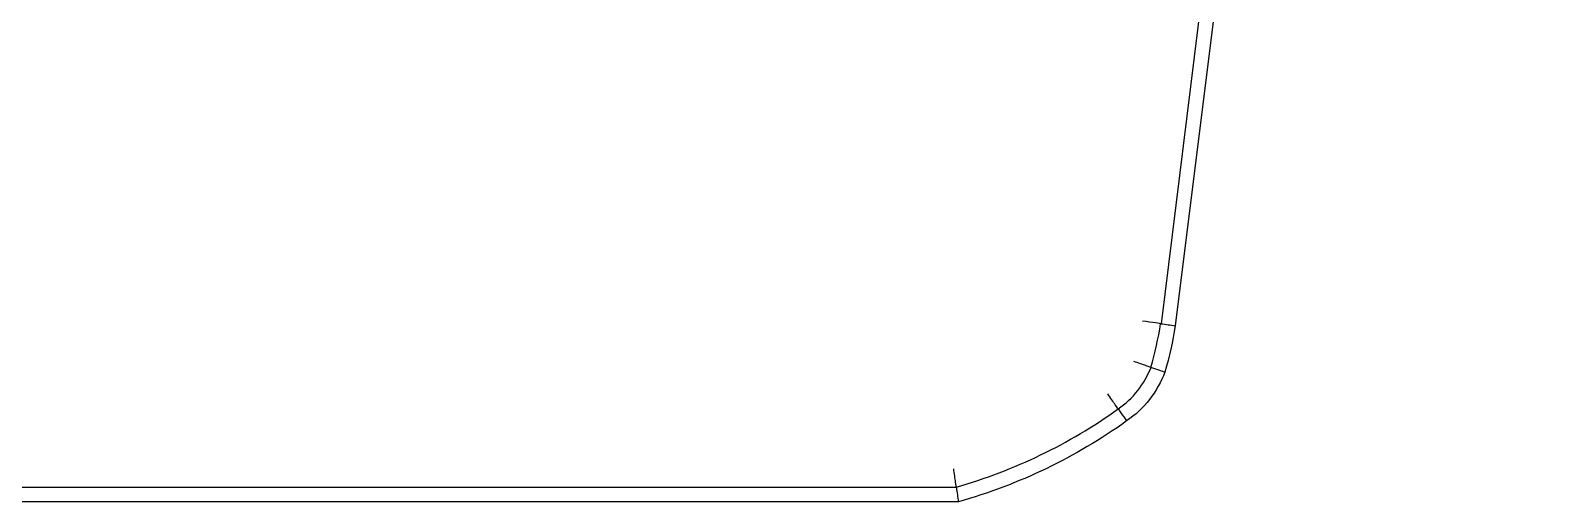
# Model space of a CAD drawing. Header units: inches. Extents: x -1.7 to 16.2, y -1.2 to 15.
# Drawn here: x -0.514 to 0.12, y 13.011 to 13.209 of the extents above; entities that cross this region are included whole.
import ezdxf

# ---------------------------------------------------------------- set-up
doc = ezdxf.new("R2010")
doc.units = ezdxf.units.IN
doc.header["$MEASUREMENT"] = 0
doc.layers.add('Graze 2.0', color=253, linetype='Continuous')

msp = doc.modelspace()

# ---------------------------------------------------------------- linework, layer by layer
at = {"layer": 'Graze 2.0'}
for p, q in [((0.113864, 14.314717), (-0.038808, 13.086236)), ((0.119823, 14.314136), (-0.032881, 13.085398)), ((-0.124773, 13.017458), (-1.41074, 13.017458)), ((-0.123939, 13.011473), (-1.411574, 13.011473))]:
    msp.add_line(p, q, dxfattribs=at)
for centre, radius, start, end in [((-0.195485, 13.111108), 0.158438, 344.183289, 350.97832), ((-0.078313, 13.081612), 0.037831, 304.608532, 338.788747), ((-0.185907, 13.231041), 0.22196, 285.980036, 305.559732)]:
    msp.add_arc(centre, radius, start, end, dxfattribs=at)
at = {"layer": 'Graze 2.0', "extrusion": (0, 0, -1)}
for centre, radius, start, end in [((0.195485, 13.111108), 0.164624, 188.984926, 195.915247), ((0.078313, 13.081612), 0.044016, 200.821163, 235.322544), ((0.185907, 13.231041), 0.228145, 234.452763, 254.239495)]:
    msp.add_arc(centre, radius, start, end, dxfattribs=at)
at = {"layer": 'Graze 2.0'}
for points, knots in [([(-0.038808, 13.086236), (-0.038861, 13.086243), (-0.039728, 13.086366), (-0.042596, 13.086772), (-0.044604, 13.087057), (-0.046602, 13.08734)], [0, 0, 0, 0, 0.5, 0.5, 1, 1, 1, 1]), ([(-0.042855, 13.06786), (-0.042906, 13.067877), (-0.043737, 13.068155), (-0.046486, 13.069079), (-0.048412, 13.069729), (-0.050323, 13.070378)], [0, 0, 0, 0, 0.5, 0.5, 1, 1, 1, 1]), ([(-0.042855, 13.06786), (-0.042308, 13.067677), (-0.04176, 13.067494), (-0.039866, 13.066862), (-0.038519, 13.066413), (-0.037171, 13.065966)], [0, 0, 0, 0, 0.2889393, 0.2889393, 1, 1, 1, 1]), ([(-0.056711, 13.050311), (-0.056742, 13.050355), (-0.057245, 13.051071), (-0.05891, 13.053442), (-0.060073, 13.0551), (-0.061233, 13.056754)], [0, 0, 0, 0, 0.5, 0.5, 1, 1, 1, 1]), ([(-0.056711, 13.050311), (-0.05638, 13.049839), (-0.056048, 13.049367), (-0.054901, 13.047735), (-0.054086, 13.046574), (-0.05327, 13.045414)], [0, 0, 0, 0, 0.2889395, 0.2889395, 1, 1, 1, 1]), ([(-0.124773, 13.017458), (-0.124781, 13.017512), (-0.124905, 13.018397), (-0.125314, 13.021297), (-0.125601, 13.023323), (-0.125888, 13.025329)], [0, 0, 0, 0, 0.5, 0.5, 1, 1, 1, 1])]:
    msp.add_open_spline(points, degree=3, knots=knots, dxfattribs=at)
for points in [[(-0.038808, 13.086236), (-0.036832, 13.085956), (-0.034857, 13.085677), (-0.032881, 13.085398)], [(-0.124773, 13.017458), (-0.124493, 13.015463), (-0.124215, 13.013468), (-0.123939, 13.011473)]]:
    msp.add_open_spline(points, degree=3, dxfattribs=at)

doc.saveas('drawing.dxf')
